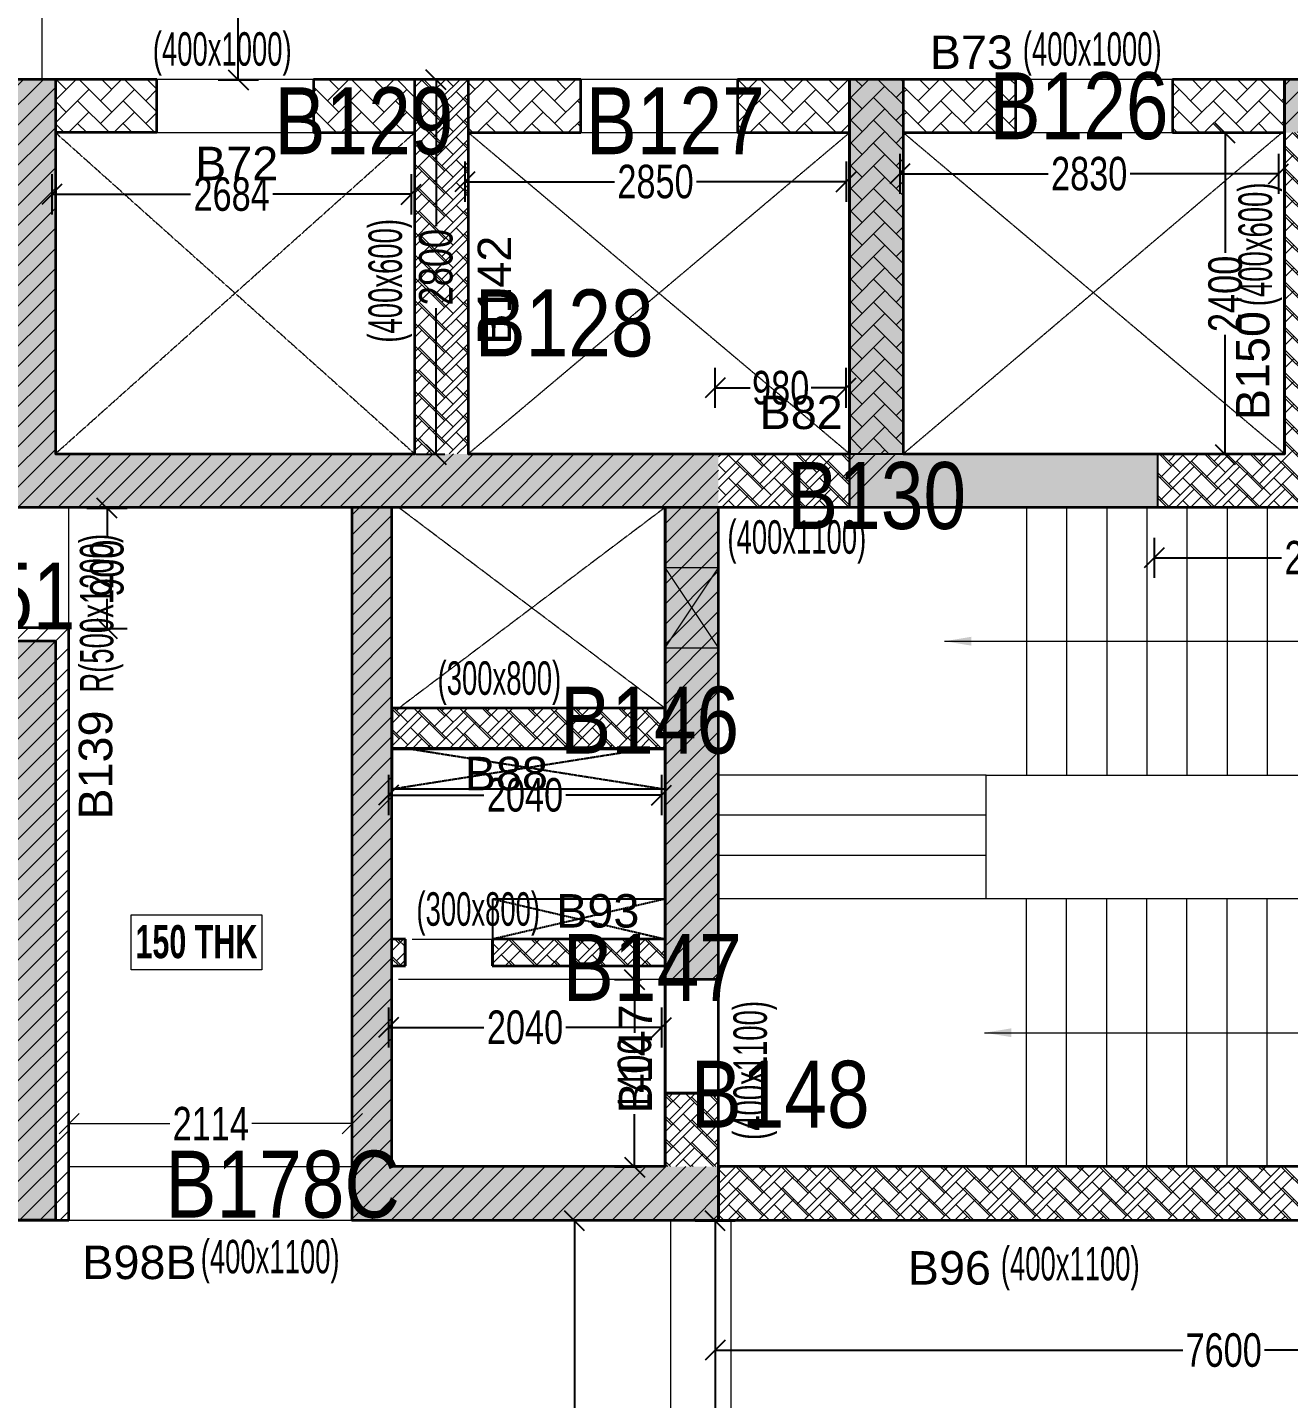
# Model space of a CAD drawing. Header units: millimetres. Extents: x 1 to 72184, y 68 to 60126.
# Drawn here: x 19546 to 28969, y 9803 to 20047 of the extents above; entities that cross this region are included whole.
import ezdxf
from ezdxf.enums import TextEntityAlignment as Align

# ---------------------------------------------------------------- set-up
doc = ezdxf.new("R2010")
doc.units = ezdxf.units.MM
doc.linetypes.add('HIDDEN', pattern=[0.375, 0.25, -0.125])
for name, color, linetype, lineweight in [('A-ANNO-DIMS', 8, 'Continuous', 15), ('A-DETL-MISC', 35, 'Continuous', 15), ('A-FLOR-IDEN', 11, 'Continuous', 9), ('A-HIDD-ABVE', 8, 'HIDDEN', 20), ('S-BEAM', 7, 'Continuous', 18), ('S-BEAM-IDEN', 2, 'Continuous', 9), ('S-COL HATCH', 9, 'Continuous', 0), ('S-COLS', 5, 'Continuous', 35)]:
    doc.layers.add(name, color=color, linetype=linetype, lineweight=lineweight)
for name, color, linetype in [('Abhinav working', 6, 'Continuous'), ('Beam Nos', 7, 'Continuous'), ('changes', 7, 'Continuous'), ('CUTOUT', 4, 'Continuous'), ('S-CUTOUT', 1, 'Continuous')]:
    doc.layers.add(name, color=color, linetype=linetype)
doc.styles.add('Dim.s & Anno.(Misc.)', font='ARIALN.TTF')
doc.styles.add('SC-BBS1', font='SansSerif')
doc.styles.add('SOBHA', font='swisscl.ttf')
doc.styles.add('Swis721 LtCn BT', font='swisscl.ttf', dxfattribs={"width": 0.9, "height": 233.355162})
doc.styles.add('Swis721 LtCn BT_B', font='', dxfattribs={"width": 0.9, "height": 246.918336})
doc.styles.get('Swis721 LtCn BT_B').set_extended_font_data('Swis721 LtCn BT', bold=True)
doc.dimstyles.new('A-GFC-100', dxfattribs={"dimscale": 100, "dimtxt": 1.75, "dimasz": 1.5, "dimexe": 1.5, "dimexo": 0, "dimgap": 1, "dimtad": 1, "dimdsep": 46, "dimtxsty": 'Dim.s & Anno.(Misc.)', "dimblk": 'ARCHTICK', "dimcen": 0, "dimdle": 1.5, "dimclrd": 256, "dimclre": 8, "dimclrt": 6, "dimazin": 2, "dimtfac": 1, "dimtix": 1, "dimtmove": 2, "dimatfit": 3, "dimfxl": 1, "dimtolj": 1, "dimlwd": -1, "dimlwe": 9, "dimarcsym": 0})
doc.dimstyles.new('S-100', dxfattribs={"dimscale": 100, "dimtxt": 2.5, "dimasz": 1.5, "dimexe": 1.5, "dimexo": 1.5, "dimgap": 0.1, "dimtad": 0, "dimdec": 0, "dimrnd": 0.0005, "dimzin": 0, "dimdsep": 46, "dimtxsty": 'SOBHA', "dimblk": 'OBLIQUE', "dimcen": 0.09, "dimclrd": 8, "dimclre": 8, "dimclrt": 6, "dimadec": 0, "dimazin": 0, "dimtfac": 1, "dimtdec": 0, "dimtofl": 0, "dimtmove": 0, "dimatfit": 3, "dimfxl": 1.5, "dimfxlon": 1, "dimtolj": 1, "dimtzin": 0, "dimlwd": -1, "dimlwe": -1, "dimarcsym": 0})
pattern_1 = [(45, (-31699446.87, 20890861.25), (-75.1300955, 75.1300955), [])]
pattern_2 = [(45, (-31794446.86, 20734809.75), (0, 169.7056275), [360, -120]), (135, (-31794362, 20734894.6), (1e-14, 169.7056275), [360, -120])]
pattern_3 = [(45, (-31802317.5, 20729084.55), (0, 169.7056275), [360, -120]), (135, (-31802232.65, 20729169.4), (1e-14, 169.7056275), [360, -120])]
pattern_4 = [(45, (-31618808, 20746156.34), (0, 169.7056275), [360, -120]), (135, (-31618723.15, 20746241.2), (1e-14, 169.7056275), [360, -120])]

# ---------------------------------------------------------------- blocks, each defined once
blk = doc.blocks.new('A$Cd226b1b4')
at = {"layer": 'S-COL HATCH', "transparency": 33554687}
h = blk.add_hatch(dxfattribs=at)
h.set_pattern_fill('ANSI31', color=256, scale=850)
h.set_pattern_definition(pattern_1)
h.paths.add_polyline_path([(12825, 5325), (12825, 5725), (7871, 5725), (7871, 8525), (7471, 8525), (7471, 5325)])
at = {"layer": 'S-COL HATCH'}
h = blk.add_hatch(dxfattribs=at)
h.set_pattern_fill('AR-HBONE', color=256, scale=30)
h.set_pattern_definition(pattern_2)
h.paths.add_polyline_path([(10555, 5725), (10955, 5725), (10955, 8525), (10555, 8525)])
h = blk.add_hatch(dxfattribs=at)
h.set_pattern_fill('AR-HBONE', color=256, scale=30)
h.set_pattern_definition(pattern_2)
h.paths.add_polyline_path([(13805, 8525), (14205, 8525), (14205, 5725), (13805, 5725)])
at = {"layer": 'S-COL HATCH', "transparency": 33554687}
h = blk.add_hatch(dxfattribs=at)
h.set_pattern_fill('ANSI31', color=256, scale=850)
h.set_pattern_definition(pattern_1)
h.paths.add_polyline_path([(17055, 8525), (20825, 8525), (20825, 8125), (17055, 8125)])
at = {"layer": 'S-COL HATCH'}
h = blk.add_hatch(dxfattribs=at)
h.set_pattern_fill('AR-HBONE', color=256, scale=30)
h.set_pattern_definition(pattern_2)
h.paths.add_polyline_path([(18325, 8125), (18625, 8125), (18625, 7025), (20425, 7025), (20425, 7350), (20725, 7350), (20725, 6648), (20425, 6648), (20425, 6725), (18625, 6725), (18625, 5625), (20425, 5625), (20425, 5703), (20725, 5703), (20725, 5325), (16105, 5325), (16105, 5725), (18325, 5725)])
h = blk.add_hatch(dxfattribs=at)
h.set_pattern_fill('AR-HBONE', color=256, scale=30)
h.set_pattern_definition(pattern_2)
h.paths.add_polyline_path([(17055, 5725), (17455, 5725), (17455, 8125), (17055, 8125)])
h = blk.add_hatch(dxfattribs=at)
h.set_pattern_fill('AR-HBONE', color=256, scale=30)
h.set_pattern_definition(pattern_2)
h.paths.add_polyline_path([(13805, 5725), (12825, 5725), (12825, 5325), (13805, 5325)])
at = {"layer": 'S-COL HATCH', "transparency": 33554687}
h = blk.add_hatch(dxfattribs=at)
h.set_pattern_fill('ANSI31', color=256, scale=850)
h.set_pattern_definition(pattern_1)
edge = h.paths.add_edge_path()
edge.add_line((13805, 5325), (13805, 5725))
edge.add_line((13805, 5725), (14205, 5725))
h = blk.add_hatch(dxfattribs=at)
h.set_pattern_fill('ANSI31', color=256, scale=850)
h.set_pattern_definition(pattern_1)
h.paths.add_polyline_path([(10385, 5325), (10085, 5325), (10085, 0), (10385, 0), (12825, 0), (12825, 400), (10385, 400), (10385, 2100), (10385, 2100), (10385, 2100)])
h = blk.add_hatch(dxfattribs=at)
h.set_pattern_fill('ANSI31', color=256, scale=850)
h.set_pattern_definition(pattern_1)
h.paths.add_polyline_path([(12825, 5325), (12425, 5325), (12425, 5325), (12425, 3825), (12425, 3825), (12425, 3525), (12425, 1800), (12825, 1800)])
at = {"layer": 'S-COL HATCH'}
h = blk.add_hatch(dxfattribs=at)
h.set_pattern_fill('AR-HBONE', color=256, scale=30)
h.set_pattern_definition(pattern_2)
h.paths.add_polyline_path([(12425, 3825), (10385, 3825), (10385, 3525), (12425, 3525)])
h = blk.add_hatch(dxfattribs=at)
h.set_pattern_fill('AR-HBONE', color=256, scale=30)
h.set_pattern_definition(pattern_2)
h.paths.add_polyline_path([(10485, 2100), (10385, 2100), (10385, 1900), (10485, 1900)])
h = blk.add_hatch(dxfattribs=at)
h.set_pattern_fill('AR-HBONE', color=256, scale=30)
h.set_pattern_definition(pattern_2)
h.paths.add_polyline_path([(11135, 2100), (11135, 1900), (12425, 1900), (12425, 2100)])
h = blk.add_hatch(dxfattribs=at)
h.set_pattern_fill('AR-HBONE', color=256, scale=30)
h.set_pattern_definition(pattern_2)
h.paths.add_polyline_path([(12825, 950), (12425, 950), (12425, 400), (12825, 400)])
h = blk.add_hatch(dxfattribs=at)
h.set_pattern_fill('AR-HBONE', color=256, scale=30)
h.set_pattern_definition(pattern_2)
h.paths.add_polyline_path([(12825, 400), (20425, 400), (20425, 0), (12825, 0)])
at = {"layer": 'changes', "elevation": 0}
for points in [[(13805, 5325), (13805, 5725), (14205, 5725)], [(16105, 5725), (16105, 5325)]]:
    blk.add_lwpolyline(points, dxfattribs=at)
at = {"layer": 'S-COLS'}
for p, q in [((12425, 1800), (12825, 1800)), ((12425, 950), (12825, 950))]:
    blk.add_line(p, q, dxfattribs=at)
at = {"layer": 'S-COLS', "elevation": 0}
for points in [[(17055, 8525), (20825, 8525)], [(18625, 5325), (7471, 5325)], [(7471, 8525), (7871, 8525), (7871, 5725), (10555, 5725), (10555, 8525)], [(10555, 8525), (10955, 8525)], [(10955, 8525), (10955, 5725), (13805, 5725), (13805, 8525)], [(13805, 8525), (14205, 8525)], [(14205, 8525), (14205, 5725), (17055, 5725), (17055, 8525)], [(10085, 5325), (10085, 0), (10385, 0)], [(10385, 400), (10385, 5325)], [(12425, 5325), (12425, 400)], [(12425, 0), (12825, 0), (12825, 5325)], [(10485, 2100), (10385, 2100)], [(10485, 1900), (10485, 2100)], [(11135, 2100), (11135, 1900)], [(12425, 2100), (11135, 2100)], [(10385, 1900), (10485, 1900)], [(11135, 1900), (12425, 1900)], [(12425, 400), (10385, 400)], [(20425, 400), (12825, 400), (12825, 0), (23125, 0)], [(10385, 0), (12425, 0)]]:
    blk.add_lwpolyline(points, dxfattribs=at)
blk.add_lwpolyline([(12425, 3825), (10385, 3825), (10385, 3525), (12425, 3525)], close=True, dxfattribs=at)
blk = doc.blocks.new('A$Cbe320e20')
at = {"layer": 'S-COL HATCH', "transparency": 33554687}
h = blk.add_hatch(color=256, dxfattribs=at)
h.dxf.hatch_style = 1
h.paths.add_polyline_path([(4954, -400), (4954, 0), (0, 0), (0, 2800), (-400, 2800), (-400, -400)])
at = {"layer": 'S-COL HATCH'}
h = blk.add_hatch(dxfattribs=at)
h.set_pattern_fill('AR-HBONE', color=256, scale=30)
h.set_pattern_definition(pattern_4)
h.paths.add_polyline_path([(758, 2400), (758, 2800), (0, 2800), (0, 2400)])
h = blk.add_hatch(dxfattribs=at)
h.set_pattern_fill('AR-HBONE', color=256, scale=30)
h.set_pattern_definition(pattern_4)
h.paths.add_polyline_path([(2684, 2800), (1928, 2800), (1928, 2400), (2684, 2400)])
h = blk.add_hatch(dxfattribs=at)
h.set_pattern_fill('AR-HBONE', color=256, scale=30)
h.set_pattern_definition(pattern_3)
h.paths.add_polyline_path([(2684, 0), (3084, 0), (3084, 2800), (2684, 2800)])
h = blk.add_hatch(dxfattribs=at)
h.set_pattern_fill('AR-HBONE', color=256, scale=30)
h.set_pattern_definition(pattern_4)
h.paths.add_polyline_path([(3925, 2800), (3084, 2800), (3084, 2400), (3925, 2400)])
h = blk.add_hatch(dxfattribs=at)
h.set_pattern_fill('AR-HBONE', color=256, scale=30)
h.set_pattern_definition(pattern_4)
h.paths.add_polyline_path([(5935, 2400), (5935, 2800), (5095, 2800), (5095, 2400)])
at = {"layer": 'S-COL HATCH', "transparency": 33554687}
h = blk.add_hatch(color=256, dxfattribs=at)
h.dxf.hatch_style = 1
h.paths.add_polyline_path([(5934, 2800), (6334, 2800), (6334, 0), (5934, 0)])
at = {"layer": 'S-COL HATCH'}
h = blk.add_hatch(dxfattribs=at)
h.set_pattern_fill('AR-HBONE', color=256, scale=30)
h.set_pattern_definition(pattern_4)
h.paths.add_polyline_path([(7175, 2400), (7175, 2800), (6335, 2800), (6335, 2400)])
h = blk.add_hatch(dxfattribs=at)
h.set_pattern_fill('AR-HBONE', color=256, scale=30)
h.set_pattern_definition(pattern_4)
h.paths.add_polyline_path([(9185, 2400), (9185, 2800), (8345, 2800), (8345, 2400), (8675, 2400)])
at = {"layer": 'S-COL HATCH', "transparency": 33554687}
h = blk.add_hatch(color=256, dxfattribs=at)
h.dxf.hatch_style = 1
h.paths.add_polyline_path([(9184, 2800), (12954, 2800), (12954, 2400), (9184, 2400)])
at = {"layer": 'S-COL HATCH'}
h = blk.add_hatch(dxfattribs=at)
h.set_pattern_fill('AR-HBONE', color=256, scale=30)
h.set_pattern_definition(pattern_3)
h.paths.add_polyline_path([(10454, 2400), (10754, 2400), (10754, 1300), (12554, 1300), (12554, 1625), (12854, 1625), (12854, 922), (12554, 922), (12554, 1000), (10754, 1000), (10754, -100), (12554, -100), (12554, -23), (12854, -23), (12854, -400), (8234, -400), (8234, 0), (10454, 0)])
h = blk.add_hatch(dxfattribs=at)
h.set_pattern_fill('AR-HBONE', color=256, scale=30)
h.set_pattern_definition(pattern_3)
h.paths.add_polyline_path([(9184, 0), (9584, 0), (9584, 2400), (9184, 2400)])
h = blk.add_hatch(dxfattribs=at)
h.set_pattern_fill('AR-HBONE', color=256, scale=30)
h.set_pattern_definition(pattern_3)
h.paths.add_polyline_path([(5934, 0), (4954, 0), (4954, -400), (5934, -400)])
at = {"layer": 'S-COL HATCH', "transparency": 33554687}
h = blk.add_hatch(color=256, dxfattribs=at)
h.dxf.hatch_style = 1
h.paths.add_polyline_path([(5934, 0), (8234, 0), (8234, -400), (5934, -400)])
h = blk.add_hatch(color=256, dxfattribs=at)
h.dxf.hatch_style = 1
h.paths.add_polyline_path([(2514, -400), (2214, -400), (2214, -5725), (2514, -5725), (4954, -5725), (4954, -5325), (2514, -5325), (2514, -3625), (2514, -3625), (2514, -3625)])
h = blk.add_hatch(color=256, dxfattribs=at)
h.dxf.hatch_style = 1
h.paths.add_polyline_path([(4954, -400), (4554, -400), (4554, -400), (4554, -1900), (4554, -1900), (4554, -2200), (4554, -3925), (4954, -3925)])
h = blk.add_hatch(dxfattribs=at)
h.set_pattern_fill('ANSI31', color=256, scale=850)
h.set_pattern_definition([(45, (-31682274.25, 21473233.52), (-75.1300955, 75.1300955), [])])
h.paths.add_polyline_path([(100, -1299), (-3650, -1299), (-3650, -1699), (-300, -1699), (-300, -5724), (100, -5724)])
h = blk.add_hatch(color=256, dxfattribs=at)
h.dxf.hatch_style = 1
h.paths.add_polyline_path([(0, -1400), (-3650, -1400), (-3650, -1700), (-300, -1700), (-300, -5725), (0, -5725)])
at = {"layer": 'S-COL HATCH'}
h = blk.add_hatch(dxfattribs=at)
h.set_pattern_fill('AR-HBONE', color=256, scale=30)
h.set_pattern_definition(pattern_3)
h.paths.add_polyline_path([(2514, -1900), (2514, -2200), (4554, -2200), (4554, -1900)])
h = blk.add_hatch(dxfattribs=at)
h.set_pattern_fill('AR-HBONE', color=256, scale=30)
h.set_pattern_definition(pattern_3)
h.paths.add_polyline_path([(2614, -3625), (2514, -3625), (2514, -3825), (2614, -3825)])
h = blk.add_hatch(dxfattribs=at)
h.set_pattern_fill('AR-HBONE', color=256, scale=30)
h.set_pattern_definition(pattern_3)
h.paths.add_polyline_path([(3264, -3625), (3264, -3825), (4554, -3825), (4554, -3625)])
h = blk.add_hatch(dxfattribs=at)
h.set_pattern_fill('AR-HBONE', color=256, scale=30)
h.set_pattern_definition(pattern_3)
h.paths.add_polyline_path([(4954, -4775), (4554, -4775), (4554, -5325), (4954, -5325)])
h = blk.add_hatch(dxfattribs=at)
h.set_pattern_fill('AR-HBONE', color=256, scale=30)
h.set_pattern_definition(pattern_3)
h.paths.add_polyline_path([(4954, -5325), (12554, -5325), (12554, -5725), (4954, -5725)])
at = {"layer": 'changes'}
blk.add_lwpolyline([(5934, 0), (8234, 0), (8234, -400), (5934, -400)], close=True, dxfattribs=at)
at = {"layer": 'S-COLS'}
for p, q in [((0, 2800), (758, 2800)), ((758, 2400), (758, 2800)), ((1928, 2800), (1928, 2400)), ((1928, 2800), (2684, 2800)), ((3084, 2800), (3925, 2800)), ((3925, 2400), (3925, 2800)), ((5095, 2800), (5095, 2400)), ((5095, 2800), (7175, 2800)), ((7175, 2400), (7175, 2800)), ((8345, 2800), (8345, 2400)), ((8345, 2800), (9184, 2800)), ((758, 2400), (0, 2400)), ((1928, 2400), (2684, 2400)), ((3084, 2400), (3925, 2400)), ((5095, 2400), (5934, 2400)), ((6334, 2400), (7175, 2400)), ((8345, 2400), (9184, 2400)), ((0, -1400), (-3650, -1400)), ((0, -1400), (0, -5725)), ((4554, -3925), (4954, -3925)), ((4554, -4775), (4954, -4775)), ((-300, -5724), (100, -5724)), ((0, -5725), (-300, -5725))]:
    blk.add_line(p, q, dxfattribs=at)
for points in [[(9184, 2800), (12954, 2800)], [(10754, -400), (-400, -400)], [(-400, 2800), (0, 2800), (0, 0), (2684, 0), (2684, 2800)], [(2684, 2800), (3084, 2800)], [(3084, 2800), (3084, 0), (5934, 0), (5934, 2800)], [(5934, 2800), (6334, 2800)], [(6334, 2800), (6334, 0), (9184, 0), (9184, 2800)], [(2214, -400), (2214, -5725), (2514, -5725)], [(2514, -5325), (2514, -400)], [(4554, -400), (4554, -5325)], [(4554, -5725), (4954, -5725), (4954, -400)], [(100, -5724), (100, -1299), (-3650, -1299)], [(2614, -3625), (2514, -3625)], [(2614, -3825), (2614, -3625)], [(3264, -3625), (3264, -3825)], [(4554, -3625), (3264, -3625)], [(2514, -3825), (2614, -3825)], [(3264, -3825), (4554, -3825)], [(4554, -5325), (2514, -5325)], [(12554, -5325), (4954, -5325), (4954, -5725), (15254, -5725)], [(2514, -5725), (4554, -5725)]]:
    blk.add_lwpolyline(points, dxfattribs=at)
blk.add_lwpolyline([(4554, -1900), (2514, -1900), (2514, -2200), (4554, -2200)], close=True, dxfattribs=at)
at = {"layer": 'S-CUTOUT', "const_width": 10, "elevation": 0}
blk.add_lwpolyline([(4954, -849), (4954, -1449), (4554, -1449), (4554, -849)], close=True, dxfattribs=at)
for points in [[(4954, -849), (4554, -1449)], [(4954, -1449), (4554, -849)]]:
    blk.add_lwpolyline(points, dxfattribs=at)
blk = doc.blocks.new('_ARCHTICK')
at = {"color": 0, "linetype": 'ByBlock', "const_width": 0.15}
blk.add_lwpolyline([(-0.5, -0.5), (0.5, 0.5)], dxfattribs=at)
blk = doc.blocks.new('A$Cf6edaa24')
at = {"layer": 'CUTOUT', "color": 8, "linetype": 'HIDDEN'}
for p, q in [((9089, -8405), (7190, -8705)), ((7331, -8405), (9230, -8705)), ((9230, -9525), (7940, -9825)), ((7940, -9525), (9230, -9825))]:
    blk.add_line(p, q, dxfattribs=at)
at = {"layer": 'CUTOUT'}
for points in [[(7190, -8405), (9230, -8405), (9230, -8705), (7190, -8705)], [(7940, -9525), (9230, -9525), (9230, -9825), (7940, -9825)]]:
    blk.add_lwpolyline(points, close=True, dxfattribs=at)
blk = doc.blocks.new('_OBLIQUE')
at = {"color": 0, "linetype": 'ByBlock'}
blk.add_line((-0.5, -0.5), (0.5, 0.5), dxfattribs=at)
blk = doc.blocks.new('*D377')
at = {"layer": 'Abhinav working', "color": 8, "transparency": 16777216}
for p, q in [((28646, 19256), (28346, 19256)), ((28496, 19256), (28496, 18363)), ((28496, 16856), (28496, 17750)), ((28646, 16856), (28346, 16856))]:
    blk.add_line(p, q, dxfattribs=at)
at = {"layer": 'Defpoints', "color": 0, "transparency": 16777216}
for p in [(28496, 19256), (29314, 19256), (29314, 16856)]:
    blk.add_point(p, dxfattribs=at)
at = {"layer": 'Abhinav working', "color": 8, "transparency": 16777216, "xscale": 150, "yscale": 150, "zscale": 150}
for p, rotation in [((28496, 19256), 90), ((28496, 16856), 270)]:
    blk.add_blockref('_OBLIQUE', p, dxfattribs=dict(at, rotation=rotation))
at = {"layer": 'Abhinav working', "color": 6, "transparency": 16777216, "insert": (28496, 18056), "char_height": 250, "attachment_point": 5, "rotation": 90, "style": 'SOBHA'}
blk.add_mtext('\\A1;2400', dxfattribs=at)
blk = doc.blocks.new('*D379')
at = {"layer": 'Abhinav working', "color": 8, "transparency": 16777216}
for p, q in [((27964, 16234), (27964, 15934)), ((30484, 16234), (30484, 15934)), ((27964, 16084), (28917, 16084)), ((30484, 16084), (29530, 16084))]:
    blk.add_line(p, q, dxfattribs=at)
at = {"layer": 'Defpoints', "color": 0, "transparency": 16777216}
for p in [(27964, 16456), (30484, 16456), (30484, 16084)]:
    blk.add_point(p, dxfattribs=at)
at = {"layer": 'Abhinav working', "color": 8, "transparency": 16777216, "xscale": 150, "yscale": 150, "zscale": 150, "rotation": 180}
blk.add_blockref('_OBLIQUE', (27964, 16084), dxfattribs=at)
at = {"layer": 'Abhinav working', "color": 8, "transparency": 16777216, "xscale": 150, "yscale": 150, "zscale": 150}
blk.add_blockref('_OBLIQUE', (30484, 16084), dxfattribs=at)
at = {"layer": 'Abhinav working', "color": 6, "transparency": 16777216, "insert": (29224, 16084), "char_height": 250, "attachment_point": 5, "style": 'SOBHA'}
blk.add_mtext('\\A1;2520', dxfattribs=at)
blk = doc.blocks.new('*D382')
at = {"layer": 'Abhinav working', "color": 8, "transparency": 16777216}
for p, q in [((26064, 19103), (26064, 18803)), ((28894, 19103), (28894, 18803)), ((26064, 18953), (27172, 18953)), ((28894, 18953), (27785, 18953))]:
    blk.add_line(p, q, dxfattribs=at)
at = {"layer": 'Defpoints', "color": 0, "transparency": 16777216}
for p in [(26064, 19256), (28894, 19256), (28894, 18953)]:
    blk.add_point(p, dxfattribs=at)
at = {"layer": 'Abhinav working', "color": 8, "transparency": 16777216, "xscale": 150, "yscale": 150, "zscale": 150, "rotation": 180}
blk.add_blockref('_OBLIQUE', (26064, 18953), dxfattribs=at)
at = {"layer": 'Abhinav working', "color": 8, "transparency": 16777216, "xscale": 150, "yscale": 150, "zscale": 150}
blk.add_blockref('_OBLIQUE', (28894, 18953), dxfattribs=at)
at = {"layer": 'Abhinav working', "color": 6, "transparency": 16777216, "insert": (27479, 18953), "char_height": 250, "attachment_point": 5, "style": 'SOBHA'}
blk.add_mtext('\\A1;2830', dxfattribs=at)
blk = doc.blocks.new('*D383')
at = {"layer": 'Abhinav working', "color": 8, "transparency": 16777216}
for p, q in [((22814, 19044), (22814, 18744)), ((25664, 19044), (25664, 18744)), ((22814, 18894), (23932, 18894)), ((25664, 18894), (24545, 18894))]:
    blk.add_line(p, q, dxfattribs=at)
at = {"layer": 'Defpoints', "color": 0, "transparency": 16777216}
for p in [(22814, 19256), (25664, 19256), (25664, 18894)]:
    blk.add_point(p, dxfattribs=at)
at = {"layer": 'Abhinav working', "color": 8, "transparency": 16777216, "xscale": 150, "yscale": 150, "zscale": 150, "rotation": 180}
blk.add_blockref('_OBLIQUE', (22814, 18894), dxfattribs=at)
at = {"layer": 'Abhinav working', "color": 8, "transparency": 16777216, "xscale": 150, "yscale": 150, "zscale": 150}
blk.add_blockref('_OBLIQUE', (25664, 18894), dxfattribs=at)
at = {"layer": 'Abhinav working', "color": 6, "transparency": 16777216, "insert": (24239, 18894), "char_height": 250, "attachment_point": 5, "style": 'SOBHA'}
blk.add_mtext('\\A1;2850', dxfattribs=at)
blk = doc.blocks.new('*D384')
at = {"layer": 'Abhinav working', "color": 8, "transparency": 16777216}
for p, q in [((22664, 19656), (22449, 19656)), ((22599, 19656), (22599, 18563)), ((22599, 16856), (22599, 17950)), ((22664, 16856), (22449, 16856))]:
    blk.add_line(p, q, dxfattribs=at)
at = {"layer": 'Defpoints', "color": 0, "transparency": 16777216}
for p in [(22814, 19656), (22599, 16856), (22814, 16856)]:
    blk.add_point(p, dxfattribs=at)
at = {"layer": 'Abhinav working', "color": 8, "transparency": 16777216, "xscale": 150, "yscale": 150, "zscale": 150}
for p, rotation in [((22599, 19656), 90), ((22599, 16856), 270)]:
    blk.add_blockref('_OBLIQUE', p, dxfattribs=dict(at, rotation=rotation))
at = {"layer": 'Abhinav working', "color": 6, "transparency": 16777216, "insert": (22599, 18256), "char_height": 250, "attachment_point": 5, "rotation": 90, "style": 'SOBHA'}
blk.add_mtext('\\A1;2800', dxfattribs=at)
blk = doc.blocks.new('*D385')
at = {"layer": 'Abhinav working', "color": 8, "transparency": 16777216}
for p, q in [((19729, 18950), (19729, 18650)), ((22414, 18950), (22414, 18650)), ((19729, 18800), (20764, 18800)), ((22414, 18800), (21379, 18800))]:
    blk.add_line(p, q, dxfattribs=at)
at = {"layer": 'Defpoints', "color": 0, "transparency": 16777216}
for p in [(19729, 19256), (22414, 19256), (22414, 18800)]:
    blk.add_point(p, dxfattribs=at)
at = {"layer": 'Abhinav working', "color": 8, "transparency": 16777216, "xscale": 150, "yscale": 150, "zscale": 150, "rotation": 180}
blk.add_blockref('_OBLIQUE', (19729, 18800), dxfattribs=at)
at = {"layer": 'Abhinav working', "color": 8, "transparency": 16777216, "xscale": 150, "yscale": 150, "zscale": 150}
blk.add_blockref('_OBLIQUE', (22414, 18800), dxfattribs=at)
at = {"layer": 'Abhinav working', "color": 6, "transparency": 16777216, "insert": (21072, 18800), "char_height": 250, "attachment_point": 5, "style": 'SOBHA'}
blk.add_mtext('\\A1;2684', dxfattribs=at)
blk = doc.blocks.new('*D386')
at = {"layer": 'Abhinav working', "color": 8, "transparency": 16777216}
for p, q in [((24684, 17204), (24684, 17504)), ((25664, 17204), (25664, 17504)), ((24684, 17354), (24945, 17354)), ((25664, 17354), (25403, 17354))]:
    blk.add_line(p, q, dxfattribs=at)
at = {"layer": 'Defpoints', "color": 0, "transparency": 16777216}
for p in [(25664, 17354), (24684, 16456), (25664, 16456)]:
    blk.add_point(p, dxfattribs=at)
at = {"layer": 'Abhinav working', "color": 8, "transparency": 16777216, "xscale": 150, "yscale": 150, "zscale": 150, "rotation": 180}
blk.add_blockref('_OBLIQUE', (24684, 17354), dxfattribs=at)
at = {"layer": 'Abhinav working', "color": 8, "transparency": 16777216, "xscale": 150, "yscale": 150, "zscale": 150}
blk.add_blockref('_OBLIQUE', (25664, 17354), dxfattribs=at)
at = {"layer": 'Abhinav working', "color": 6, "transparency": 16777216, "insert": (25174, 17354), "char_height": 250, "attachment_point": 5, "style": 'SOBHA'}
blk.add_mtext('\\A1;980', dxfattribs=at)
blk = doc.blocks.new('*D387')
at = {"layer": 'Abhinav working', "color": 8, "transparency": 16777216}
for p, q in [((20972, 21656), (21272, 21656)), ((21122, 21656), (21122, 20963)), ((21122, 19656), (21122, 20350)), ((20972, 19656), (21272, 19656))]:
    blk.add_line(p, q, dxfattribs=at)
at = {"layer": 'Defpoints', "color": 0, "transparency": 16777216}
for p in [(19329, 21656, 0), (21122, 21656), (19329, 19656)]:
    blk.add_point(p, dxfattribs=at)
at = {"layer": 'Abhinav working', "color": 8, "transparency": 16777216, "xscale": 150, "yscale": 150, "zscale": 150}
for p, rotation in [((21122, 21656), 90), ((21122, 19656), 270)]:
    blk.add_blockref('_OBLIQUE', p, dxfattribs=dict(at, rotation=rotation))
at = {"layer": 'Abhinav working', "color": 6, "transparency": 16777216, "insert": (21122, 20656), "char_height": 250, "attachment_point": 5, "rotation": 90, "style": 'SOBHA'}
blk.add_mtext('\\A1;2000', dxfattribs=at)
blk = doc.blocks.new('*D395')
at = {"layer": 'Abhinav working', "color": 8, "transparency": 16777216}
for p, q in [((22244, 14462), (22244, 14162)), ((24284, 14462), (24284, 14162)), ((22244, 14312), (22957, 14312)), ((24284, 14312), (23570, 14312))]:
    blk.add_line(p, q, dxfattribs=at)
at = {"layer": 'Defpoints', "color": 0, "transparency": 16777216}
for p in [(22244, 14656), (24284, 14656), (24284, 14312)]:
    blk.add_point(p, dxfattribs=at)
at = {"layer": 'Abhinav working', "color": 8, "transparency": 16777216, "xscale": 150, "yscale": 150, "zscale": 150, "rotation": 180}
blk.add_blockref('_OBLIQUE', (22244, 14312), dxfattribs=at)
at = {"layer": 'Abhinav working', "color": 8, "transparency": 16777216, "xscale": 150, "yscale": 150, "zscale": 150}
blk.add_blockref('_OBLIQUE', (24284, 14312), dxfattribs=at)
at = {"layer": 'Abhinav working', "color": 6, "transparency": 16777216, "insert": (23264, 14312), "char_height": 250, "attachment_point": 5, "style": 'SOBHA'}
blk.add_mtext('\\A1;2040', dxfattribs=at)
blk = doc.blocks.new('*D396')
at = {"layer": 'Abhinav working', "color": 8, "transparency": 16777216}
for p, q in [((22244, 12726), (22244, 12426)), ((24284, 12726), (24284, 12426)), ((22244, 12576), (22957, 12576)), ((24284, 12576), (23570, 12576))]:
    blk.add_line(p, q, dxfattribs=at)
at = {"layer": 'Defpoints', "color": 0, "transparency": 16777216}
for p in [(22244, 13231), (24284, 13231), (24284, 12576)]:
    blk.add_point(p, dxfattribs=at)
at = {"layer": 'Abhinav working', "color": 8, "transparency": 16777216, "xscale": 150, "yscale": 150, "zscale": 150}
for p, rotation in [((22244, 12576), 180.0002932969453), ((24284, 12576), 0.0002932969453515)]:
    blk.add_blockref('_OBLIQUE', p, dxfattribs=dict(at, rotation=rotation))
at = {"layer": 'Abhinav working', "color": 6, "transparency": 16777216, "insert": (23264, 12576), "char_height": 250, "attachment_point": 5, "rotation": 0.0003, "style": 'SOBHA'}
blk.add_mtext('\\A1;2040', dxfattribs=at)
blk = doc.blocks.new('*D397')
at = {"layer": 'Abhinav working', "color": 8, "transparency": 16777216}
for p, q in [((24134, 12931), (23933, 12931)), ((24083, 12931), (24083, 12535)), ((24083, 11531), (24083, 11927)), ((24134, 11531), (23933, 11531))]:
    blk.add_line(p, q, dxfattribs=at)
at = {"layer": 'Defpoints', "color": 0, "transparency": 16777216}
for p in [(24284, 12931), (24083, 11531), (24284, 11531)]:
    blk.add_point(p, dxfattribs=at)
at = {"layer": 'Abhinav working', "color": 8, "transparency": 16777216, "xscale": 150, "yscale": 150, "zscale": 150}
for p, rotation in [((24083, 12931), 90), ((24083, 11531), 270)]:
    blk.add_blockref('_OBLIQUE', p, dxfattribs=dict(at, rotation=rotation))
at = {"layer": 'Abhinav working', "color": 6, "transparency": 16777216, "insert": (24083, 12231), "char_height": 250, "attachment_point": 5, "rotation": 90, "style": 'SOBHA'}
blk.add_mtext('\\A1;1400', dxfattribs=at)
blk = doc.blocks.new('*D398')
at = {"layer": 'Abhinav working', "color": 8, "transparency": 16777216}
for p, q in [((24684, 10314), (24684, 10014)), ((32284, 10314), (32284, 10014)), ((24684, 10164), (28178, 10164)), ((32284, 10164), (28790, 10164))]:
    blk.add_line(p, q, dxfattribs=at)
at = {"layer": 'Defpoints', "color": 0, "transparency": 16777216}
for p in [(24684, 11131), (32284, 11131), (32284, 10164)]:
    blk.add_point(p, dxfattribs=at)
at = {"layer": 'Abhinav working', "color": 8, "transparency": 16777216, "xscale": 150, "yscale": 150, "zscale": 150, "rotation": 180}
blk.add_blockref('_OBLIQUE', (24684, 10164), dxfattribs=at)
at = {"layer": 'Abhinav working', "color": 8, "transparency": 16777216, "xscale": 150, "yscale": 150, "zscale": 150}
blk.add_blockref('_OBLIQUE', (32284, 10164), dxfattribs=at)
at = {"layer": 'Abhinav working', "color": 6, "transparency": 16777216, "insert": (28484, 10164), "char_height": 250, "attachment_point": 5, "style": 'SOBHA'}
blk.add_mtext('\\A1;7600', dxfattribs=at)
blk = doc.blocks.new('*D425')
at = {"layer": 'Abhinav working', "color": 8, "transparency": 16777216}
for p, q in [((24534, 11131), (24834, 11131)), ((24684, 11131), (24684, 9189)), ((24684, 6631), (24684, 8573)), ((24534, 6631), (24834, 6631))]:
    blk.add_line(p, q, dxfattribs=at)
at = {"layer": 'Defpoints', "color": 0, "transparency": 16777216}
for p in [(24325, 11131), (24684, 11131), (24325, 6631)]:
    blk.add_point(p, dxfattribs=at)
at = {"layer": 'Abhinav working', "color": 8, "transparency": 16777216, "xscale": 150, "yscale": 150, "zscale": 150}
for p, rotation in [((24684, 11131), 90), ((24684, 6631), 270)]:
    blk.add_blockref('_OBLIQUE', p, dxfattribs=dict(at, rotation=rotation))
at = {"layer": 'Abhinav working', "color": 6, "transparency": 16777216, "insert": (24684, 8881), "char_height": 250, "attachment_point": 5, "rotation": 90, "style": 'SOBHA'}
blk.add_mtext('\\A1;4500', dxfattribs=at)
blk = doc.blocks.new('*D464')
at = {"layer": 'Abhinav working', "color": 8, "transparency": 16777216}
for p, q in [((19991, 16456), (20291, 16456)), ((20141, 16456), (20141, 16235)), ((20141, 15556), (20141, 15777)), ((19991, 15556), (20291, 15556))]:
    blk.add_line(p, q, dxfattribs=at)
at = {"layer": 'Defpoints', "color": 0, "transparency": 16777216}
for p in [(19829, 16456), (19829, 15556), (20141, 15556)]:
    blk.add_point(p, dxfattribs=at)
at = {"layer": 'Abhinav working', "color": 8, "transparency": 16777216, "xscale": 150, "yscale": 150, "zscale": 150}
for p, rotation in [((20141, 16456), 90), ((20141, 15556), 270)]:
    blk.add_blockref('_OBLIQUE', p, dxfattribs=dict(at, rotation=rotation))
at = {"layer": 'Abhinav working', "color": 6, "transparency": 16777216, "insert": (20141, 16006), "char_height": 250, "attachment_point": 5, "rotation": 90, "style": 'SOBHA'}
blk.add_mtext('\\A1;900', dxfattribs=at)
blk = doc.blocks.new('*D504')
at = {"layer": 'Abhinav working', "color": 8, "transparency": 16777216}
for p, q in [((23784, 11131), (23484, 11131)), ((23634, 11131), (23634, 7438)), ((23634, 3132), (23634, 6826)), ((23784, 3132), (23484, 3132))]:
    blk.add_line(p, q, dxfattribs=at)
at = {"layer": 'Defpoints', "color": 0, "transparency": 16777216}
for p in [(24325, 11131, 0), (23634, 3132), (24325, 3132)]:
    blk.add_point(p, dxfattribs=at)
at = {"layer": 'Abhinav working', "color": 8, "transparency": 16777216, "xscale": 150, "yscale": 150, "zscale": 150}
for p, rotation in [((23634, 11131), 90), ((23634, 3132), 270)]:
    blk.add_blockref('_OBLIQUE', p, dxfattribs=dict(at, rotation=rotation))
at = {"layer": 'Abhinav working', "color": 6, "transparency": 16777216, "insert": (23634, 7132), "char_height": 250, "attachment_point": 5, "rotation": 90, "style": 'SOBHA'}
blk.add_mtext('\\A1;7999', dxfattribs=at)
blk = doc.blocks.new('*D562')
at = {"layer": 'Defpoints', "color": 0, "transparency": 16777216}
for p in [(21974, 11857), (19859, 11536), (21974, 11536)]:
    blk.add_point(p, dxfattribs=at)
at = {"layer": 'S-BEAM-IDEN', "color": 8, "transparency": 16777216}
for p, q in [((19859, 11707), (19859, 12007)), ((21974, 11707), (21974, 12007)), ((19859, 11857), (20609, 11857)), ((21974, 11857), (21224, 11857))]:
    blk.add_line(p, q, dxfattribs=at)
at = {"layer": 'S-BEAM-IDEN', "color": 8, "transparency": 16777216, "xscale": 150, "yscale": 150, "zscale": 150, "rotation": 180}
blk.add_blockref('_OBLIQUE', (19859, 11857), dxfattribs=at)
at = {"layer": 'S-BEAM-IDEN', "color": 8, "transparency": 16777216, "xscale": 150, "yscale": 150, "zscale": 150}
blk.add_blockref('_OBLIQUE', (21974, 11857), dxfattribs=at)
at = {"layer": 'S-BEAM-IDEN', "color": 6, "transparency": 16777216, "insert": (20916, 11857), "char_height": 250, "attachment_point": 5, "style": 'SOBHA'}
blk.add_mtext('\\A1;2114', dxfattribs=at)
blk = doc.blocks.new('A$C40398dd4')
at = {"layer": 'A-ANNO-DIMS', "ltscale": 500, "elevation": 0}
blk.add_lwpolyline([(5810, 1000), (6600, 1000), (6600, 1565)], dxfattribs=at)
at = {"layer": 'A-DETL-MISC'}
for p, q in [((2300, 4925), (2300, 2925)), ((2600, 4925), (2600, 2925)), ((2900, 4925), (2900, 2925)), ((3200, 4925), (3200, 2925)), ((3500, 4925), (3500, 2925)), ((3800, 4925), (3800, 2925)), ((4100, 4925), (4100, 2925)), ((4400, 4925), (4400, 2925)), ((4700, 4925), (4700, 2925)), ((5000, 4925), (5000, 2925)), ((5300, 4925), (5300, 2925)), ((2300, 0), (2300, 2000)), ((2600, 0), (2600, 2000)), ((2900, 0), (2900, 2000)), ((3200, 0), (3200, 2000)), ((3500, 0), (3500, 2000)), ((3800, 0), (3800, 2000)), ((4100, 0), (4100, 2000)), ((4400, 0), (4400, 2000)), ((4700, 0), (4700, 2000)), ((5000, 0), (5000, 2000)), ((5300, 0), (5300, 2000))]:
    blk.add_line(p, q, dxfattribs=at)
for points in [[(2000, 2925), (0, 2925)], [(5600, 2925), (7600, 2925)], [(2000, 2625), (0, 2625)], [(5600, 2625), (7600, 2625)], [(2000, 2325), (0, 2325)], [(5600, 2325), (7600, 2325)]]:
    blk.add_lwpolyline(points, dxfattribs=at)
blk.add_lwpolyline([(5600, 2925), (5600, 2000), (2000, 2000), (2000, 2925)], close=True, dxfattribs=at)
at = {"layer": 'A-DETL-MISC', "elevation": 0}
for points in [[(2000, 2000), (0, 2000)], [(5600, 2000), (7600, 2000)]]:
    blk.add_lwpolyline(points, dxfattribs=at)
at = {"layer": 'A-ANNO-DIMS', "ltscale": 500}
for points in [[(1688, 3925), (5510, 3925)], [(6600, 1565), (6600, 3126)], [(1988, 1000), (5810, 1000)]]:
    blk.add_leader(points, dimstyle='A-GFC-100', override={"dimasz": 2, "dimtad": 0, "dimfxl": 0.18, "dimarcsym": 1}, dxfattribs=at)

msp = doc.modelspace()

# ---------------------------------------------------------------- linework, layer by layer
at = {"layer": 'A-FLOR-IDEN', "color": 8, "elevation": 0, "flags": 128}
msp.add_lwpolyline([(21297.8, 13418.2), (21297.8, 13006.4), (20320.3, 13006.4), (20320.3, 13418.2)], close=True, dxfattribs=at)
at = {"layer": 'A-HIDD-ABVE', "linetype": 'HIDDEN'}
for p, q in [((19755.5, 19261.5), (22439.9, 16861.5)), ((19755.5, 16861.5), (22439.9, 19261.5)), ((22839.9, 19261.5), (25689.9, 16861.5)), ((22839.9, 16861.5), (25689.9, 19261.5)), ((26089.9, 19261.5), (28939.9, 16861.5)), ((26089.9, 16861.5), (28919.9, 19261.5)), ((22319.9, 16461.5), (24309.9, 14961.5)), ((22319.9, 14961.5), (24309.9, 16461.5))]:
    msp.add_line(p, q, dxfattribs=at)
at = {"layer": 'S-BEAM', "linetype": 'HIDDEN'}
for p, q in [((19655.5, 19661.5), (19655.5, 21661.5, 0)), ((19755.5, 19661.5), (22439.9, 19661.5)), ((22839.9, 19661.5), (25689.9, 19661.5)), ((26089.9, 19661.5), (28939.9, 19661.5)), ((22319.9, 12936.3), (24309.9, 12936.3)), ((19859.2, 11536.3), (21973.6, 11536.3)), ((24350.8, 11136.3), (24350.8, 3137.5)), ((24800.8, 11136.3), (24800.8, 3136.3))]:
    msp.add_line(p, q, dxfattribs=at)
at = {"layer": 'S-BEAM'}
for p, q in [((19755.5, 19261.5), (22439.9, 19261.5)), ((22839.9, 19261.5), (25689.9, 19261.5)), ((26089.9, 19261.5), (28939.9, 19261.5)), ((22419.9, 13236.3), (23069.9, 13236.3)), ((19859.2, 11136.3), (21973.6, 11136.3))]:
    msp.add_line(p, q, dxfattribs=at)
at = {"layer": 'S-BEAM', "linetype": 'ByBlock'}
msp.add_line((19855.5, 15561.5), (19855.5, 16461.5), dxfattribs=at)

# ---------------------------------------------------------------- block references
at = {"layer": 'Beam Nos'}
msp.add_blockref('A$Cf6edaa24', (15083.1, 23060.7), dxfattribs=at)
at = {"layer": 'changes'}
msp.add_blockref('A$Cd226b1b4', (11884.9, 11136.3), dxfattribs=at)
at = {"layer": 'S-BEAM-IDEN'}
msp.add_blockref('A$C40398dd4', (24709.9, 11536.3), dxfattribs=at)
at = {"layer": 'S-COLS'}
msp.add_blockref('A$Cbe320e20', (19755.5, 16860.7), dxfattribs=at)

# ---------------------------------------------------------------- texts
at = {"layer": 'A-FLOR-IDEN', "color": 1, "insert": (20809, 13340.1), "char_height": 246.92, "width": 1155, "attachment_point": 2, "line_spacing_factor": 0.964267, "style": 'Swis721 LtCn BT_B'}
msp.add_mtext('150 THK', dxfattribs=at)
at = {"layer": 'Abhinav working', "char_height": 500, "attachment_point": 1, "style": 'Dim.s & Anno.(Misc.)'}
for s, insert in [('B126', (26734.4, 19711.8)), ('B129', (21391.8, 19599.6, 0)), ('B127', (23717.4, 19599.6, 0)), ('B128', (22886.8, 18089)), ('B130', (25221.9, 16799.6, 0)), ('RB51', (18473.6, 16048.9, 0)), ('B146', (23525.9, 15122)), ('B147', (23545.6, 13274.4, 0)), ('B148', (24501.3, 12326.7, 0)), ('B178C', (20576.9, 11655.1, 0))]:
    msp.add_mtext_dynamic_manual_height_columns(s, width=21149.247, gutter_width=5423.5, heights=[0], dxfattribs=dict(at, insert=insert))
at = {"layer": 'Beam Nos', "color": 3, "style": 'SC-BBS1'}
for s, p in [('B73', (26598.7, 19661.5)), ('B72', (21109.2, 18830.6)), ('B82', (25326.9, 16971.3)), ('B88', (23124.7, 14272.7)), ('B93', (23807.6, 13246.9, 0)), ('B98B', (20383.4, 10620.7, 0)), ('B96', (26434.4, 10579.5, 0))]:
    msp.add_text(s, height=250, dxfattribs=at).set_placement(p, align=Align.BOTTOM_CENTER)
for s, p in [('B142', (23235.4, 18083.4)), ('B150', (28900.8, 17520.5, 0)), ('B139', (20254.8, 14536)), ('B147', (24288.5, 12339.8, 0))]:
    msp.add_text(s, height=250, rotation=90, dxfattribs=at).set_placement(p, align=Align.BOTTOM_CENTER)
at = {"layer": 'S-BEAM-IDEN', "color": 3, "style": 'Swis721 LtCn BT', "width": 0.8}
for s, p in [('(400x1000)', (20483.2, 19760.9)), ('(400x1000)', (26983.2, 19760.9)), ('(400x1100)', (24776.2, 16114.8)), ('(300x800)', (22611, 15060.9)), ('(300x800)', (22453, 13335.7)), ('(400x1100)', (26819.1, 10685.9))]:
    msp.add_text(s, height=250, dxfattribs=at).set_placement(p)
for s, p in [('(400x600)', (28844.5, 17964.6)), ('(400x600)', (22344.5, 17692.2)), ('R(500x1200)', (20188.4, 15077.6)), ('(400x1100)', (25071, 11736.1))]:
    msp.add_text(s, height=250, rotation=90, dxfattribs=at).set_placement(p)
at = {"layer": 'S-BEAM-IDEN', "style": 'Swis721 LtCn BT', "width": 0.8}
msp.add_text('(400x1100)', height=250, rotation=360, dxfattribs=at).set_placement((20841.1, 10738.8, 0))

# ---------------------------------------------------------------- dimensions: what is measured, and where the dimension line sits
at = {"layer": 'Abhinav working'}
for base, p1, p2, picture, middle in [((21122.4, 21656.3), (19329.4, 19656.3), (19329.4, 21656.3, 0), '*D387', (21122.4, 20656.3)), ((20141.1, 15556.3), (19829.4, 16456.3), (19829.4, 15556.3), '*D464', (20141.1, 16006.3)), ((24083.3, 11531.1), (24283.8, 12931.3), (24283.8, 11531.1), '*D397', (24083.3, 12231.2)), ((24683.8, 11131.1), (24324.7, 6631.1), (24324.7, 11131.1), '*D425', (24683.8, 8881.1))]:
    dim = msp.add_linear_dim(base=base, p1=p1, p2=p2, angle=90, dimstyle='S-100', dxfattribs=at)
    dim.commit()
    dim.dimension.update_dxf_attribs({"geometry": picture, "text_midpoint": middle})
for p1, p2, distance, picture, middle in [((22813.8, 19656.3), (22813.8, 16856.3), -214.9, '*D384', (22598.9, 18256.3)), ((29313.8, 16856.3), (29313.8, 19256.3), 817.7, '*D377', (28496.1, 18056.3)), ((19729.4, 19256.3), (22413.8, 19256.3), -456.2, '*D385', (21071.6, 18800.1)), ((22813.8, 19256.3), (25663.8, 19256.3), -362, '*D383', (24238.8, 18894.3)), ((22243.8, 13231.1), (24283.8, 13231.1), -654.6, '*D396', (23263.8, 12576.4))]:
    dim = msp.add_aligned_dim(p1=p1, p2=p2, distance=distance, dimstyle='S-100', dxfattribs=at)
    dim.commit()
    dim.dimension.update_dxf_attribs({"geometry": picture, "text_midpoint": middle})
for base, p1, p2, picture, middle in [((28893.8, 18952.7), (26063.8, 19256.3), (28893.8, 19256.3), '*D382', (27478.8, 18952.7)), ((25663.8, 17353.7), (24683.8, 16456.3), (25663.8, 16456.3), '*D386', (25173.8, 17353.7)), ((30483.8, 16083.9), (27963.8, 16456.3), (30483.8, 16456.3), '*D379', (29223.8, 16083.9)), ((24283.8, 14311.9), (22243.8, 14656.3), (24283.8, 14656.3), '*D395', (23263.8, 14311.9)), ((32283.8, 10164.2), (24683.8, 11131.1), (32283.8, 11131.1), '*D398', (28483.8, 10164.2))]:
    dim = msp.add_linear_dim(base=base, p1=p1, p2=p2, dimstyle='S-100', dxfattribs=at)
    dim.commit()
    dim.dimension.update_dxf_attribs({"geometry": picture, "text_midpoint": middle})
at = {"layer": 'Abhinav working', "color": 3}
dim = msp.add_linear_dim(base=(23633.6, 3132.3), p1=(24324.7, 11131.1), p2=(24324.7, 3132.3), angle=90, dimstyle='S-100', dxfattribs=at)
dim.commit()
dim.dimension.update_dxf_attribs({"geometry": '*D504', "text_midpoint": (23633.6, 7131.7)})
at = {"layer": 'S-BEAM-IDEN'}
dim = msp.add_linear_dim(base=(21973.6, 11857.2), p1=(19859.2, 11536.3), p2=(21973.6, 11536.3), dimstyle='S-100', dxfattribs=at)
dim.commit()
dim.dimension.update_dxf_attribs({"geometry": '*D562', "text_midpoint": (20916.4, 11857.2)})

doc.saveas('drawing.dxf')
